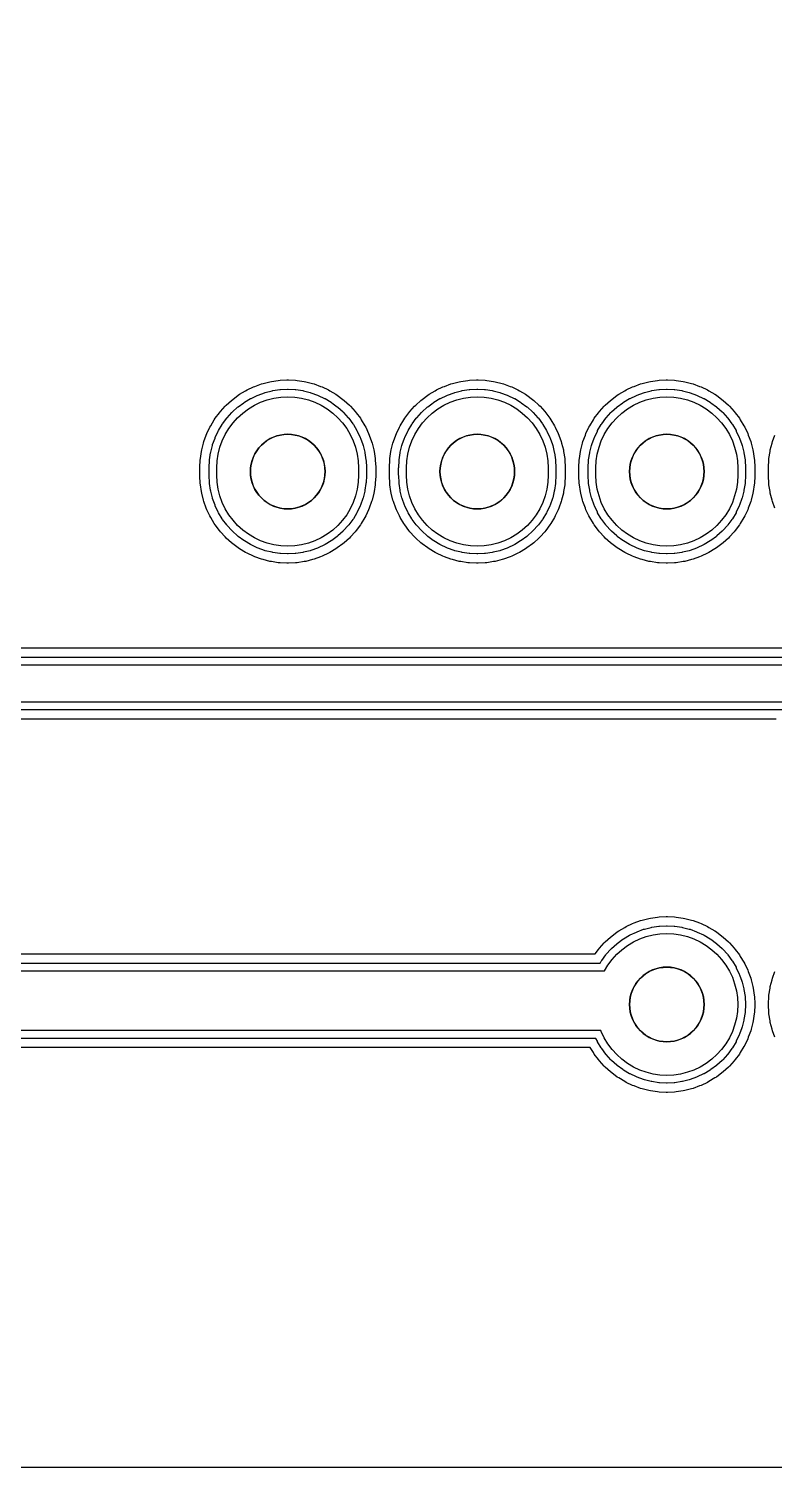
# Model space of a CAD drawing. Header units: millimetres. Extents: x -3 to 103, y -3 to 78.
# Drawn here: x 60.55 to 70.54, y 0 to 19.27 of the extents above; entities that cross this region are included whole.
import ezdxf

# ---------------------------------------------------------------- set-up
doc = ezdxf.new("R2010")
doc.units = ezdxf.units.MM
for name, color, linetype in [('COPPER', 1, 'Continuous'), ('DRILL_1p00mm', 5, 'Continuous'), ('ISO_PASS1', 2, 'Continuous'), ('ISO_PASS2', 6, 'Continuous'), ('OUTLINE', 7, 'Continuous')]:
    doc.layers.add(name, color=color, linetype=linetype)

msp = doc.modelspace()

# ---------------------------------------------------------------- linework, layer by layer
at = {"layer": 'COPPER'}
for points in [[(64.965, 13.197), (64.952, 13.105), (64.929, 13.014), (64.898, 12.926), (64.858, 12.842), (64.81, 12.762), (64.754, 12.687), (64.692, 12.618), (64.623, 12.556), (64.548, 12.5), (64.468, 12.452), (64.384, 12.412), (64.296, 12.381), (64.205, 12.358), (64.113, 12.345), (64.02, 12.34), (63.927, 12.345), (63.835, 12.358), (63.744, 12.381), (63.656, 12.412), (63.572, 12.452), (63.492, 12.5), (63.417, 12.556), (63.348, 12.618), (63.286, 12.687), (63.23, 12.762), (63.182, 12.842), (63.142, 12.926), (63.111, 13.014), (63.088, 13.105), (63.075, 13.197), (63.07, 13.29), (63.07, 13.39), (63.075, 13.483), (63.088, 13.575), (63.111, 13.666), (63.142, 13.754), (63.182, 13.838), (63.23, 13.918), (63.286, 13.993), (63.348, 14.062), (63.417, 14.124), (63.492, 14.18), (63.572, 14.228), (63.656, 14.268), (63.744, 14.299), (63.835, 14.322), (63.927, 14.335), (64.02, 14.34), (64.113, 14.335), (64.205, 14.322), (64.296, 14.299), (64.384, 14.268), (64.468, 14.228), (64.548, 14.18), (64.623, 14.124), (64.692, 14.062), (64.754, 13.993), (64.81, 13.918), (64.858, 13.838), (64.898, 13.754), (64.929, 13.666), (64.952, 13.575), (64.965, 13.483), (64.97, 13.39), (64.97, 13.29)], [(67.505, 13.197), (67.492, 13.105), (67.469, 13.014), (67.438, 12.926), (67.398, 12.842), (67.35, 12.762), (67.294, 12.687), (67.232, 12.618), (67.163, 12.556), (67.088, 12.5), (67.008, 12.452), (66.924, 12.412), (66.836, 12.381), (66.745, 12.358), (66.653, 12.345), (66.56, 12.34), (66.467, 12.345), (66.375, 12.358), (66.284, 12.381), (66.196, 12.412), (66.112, 12.452), (66.032, 12.5), (65.957, 12.556), (65.888, 12.618), (65.826, 12.687), (65.77, 12.762), (65.722, 12.842), (65.682, 12.926), (65.651, 13.014), (65.628, 13.105), (65.615, 13.197), (65.61, 13.29), (65.61, 13.39), (65.615, 13.483), (65.628, 13.575), (65.651, 13.666), (65.682, 13.754), (65.722, 13.838), (65.77, 13.918), (65.826, 13.993), (65.888, 14.062), (65.957, 14.124), (66.032, 14.18), (66.112, 14.228), (66.196, 14.268), (66.284, 14.299), (66.375, 14.322), (66.467, 14.335), (66.56, 14.34), (66.653, 14.335), (66.745, 14.322), (66.836, 14.299), (66.924, 14.268), (67.008, 14.228), (67.088, 14.18), (67.163, 14.124), (67.232, 14.062), (67.294, 13.993), (67.35, 13.918), (67.398, 13.838), (67.438, 13.754), (67.469, 13.666), (67.492, 13.575), (67.505, 13.483), (67.51, 13.39), (67.51, 13.29)], [(70.045, 13.197), (70.032, 13.105), (70.009, 13.014), (69.978, 12.926), (69.938, 12.842), (69.89, 12.762), (69.834, 12.687), (69.772, 12.618), (69.703, 12.556), (69.628, 12.5), (69.548, 12.452), (69.464, 12.412), (69.376, 12.381), (69.285, 12.358), (69.193, 12.345), (69.1, 12.34), (69.007, 12.345), (68.915, 12.358), (68.824, 12.381), (68.736, 12.412), (68.652, 12.452), (68.572, 12.5), (68.497, 12.556), (68.428, 12.618), (68.366, 12.687), (68.31, 12.762), (68.262, 12.842), (68.222, 12.926), (68.191, 13.014), (68.168, 13.105), (68.155, 13.197), (68.15, 13.29), (68.15, 13.39), (68.155, 13.483), (68.168, 13.575), (68.191, 13.666), (68.222, 13.754), (68.262, 13.838), (68.31, 13.918), (68.366, 13.993), (68.428, 14.062), (68.497, 14.124), (68.572, 14.18), (68.652, 14.228), (68.736, 14.268), (68.824, 14.299), (68.915, 14.322), (69.007, 14.335), (69.1, 14.34), (69.193, 14.335), (69.285, 14.322), (69.376, 14.299), (69.464, 14.268), (69.548, 14.228), (69.628, 14.18), (69.703, 14.124), (69.772, 14.062), (69.834, 13.993), (69.89, 13.918), (69.938, 13.838), (69.978, 13.754), (70.009, 13.666), (70.032, 13.575), (70.045, 13.483), (70.05, 13.39), (70.05, 13.29)], [(63.604, 13.618), (63.579, 13.576), (63.558, 13.531), (63.542, 13.485), (63.53, 13.438), (63.522, 13.389), (63.52, 13.34), (63.522, 13.291), (63.53, 13.242), (63.542, 13.195), (63.558, 13.149), (63.579, 13.104), (63.604, 13.062), (63.633, 13.023), (63.666, 12.986), (63.703, 12.953), (63.742, 12.924), (63.784, 12.899), (63.829, 12.878), (63.875, 12.862), (63.922, 12.85), (63.971, 12.842), (64.02, 12.84), (64.069, 12.842), (64.118, 12.85), (64.165, 12.862), (64.211, 12.878), (64.256, 12.899), (64.298, 12.924), (64.337, 12.953), (64.374, 12.986), (64.407, 13.023), (64.436, 13.062), (64.461, 13.104), (64.482, 13.149), (64.498, 13.195), (64.51, 13.242), (64.518, 13.291), (64.52, 13.34), (64.518, 13.389), (64.51, 13.438), (64.498, 13.485), (64.482, 13.531), (64.461, 13.576), (64.436, 13.618), (64.407, 13.657), (64.374, 13.694), (64.337, 13.727), (64.298, 13.756), (64.256, 13.781), (64.211, 13.802), (64.165, 13.818), (64.118, 13.83), (64.069, 13.838), (64.02, 13.84), (63.971, 13.838), (63.922, 13.83), (63.875, 13.818), (63.829, 13.802), (63.784, 13.781), (63.742, 13.756), (63.703, 13.727), (63.666, 13.694), (63.633, 13.657)], [(66.144, 13.618), (66.119, 13.576), (66.098, 13.531), (66.082, 13.485), (66.07, 13.438), (66.062, 13.389), (66.06, 13.34), (66.062, 13.291), (66.07, 13.242), (66.082, 13.195), (66.098, 13.149), (66.119, 13.104), (66.144, 13.062), (66.173, 13.023), (66.206, 12.986), (66.243, 12.953), (66.282, 12.924), (66.324, 12.899), (66.369, 12.878), (66.415, 12.862), (66.462, 12.85), (66.511, 12.842), (66.56, 12.84), (66.609, 12.842), (66.658, 12.85), (66.705, 12.862), (66.751, 12.878), (66.796, 12.899), (66.838, 12.924), (66.877, 12.953), (66.914, 12.986), (66.947, 13.023), (66.976, 13.062), (67.001, 13.104), (67.022, 13.149), (67.038, 13.195), (67.05, 13.242), (67.058, 13.291), (67.06, 13.34), (67.058, 13.389), (67.05, 13.438), (67.038, 13.485), (67.022, 13.531), (67.001, 13.576), (66.976, 13.618), (66.947, 13.657), (66.914, 13.694), (66.877, 13.727), (66.838, 13.756), (66.796, 13.781), (66.751, 13.802), (66.705, 13.818), (66.658, 13.83), (66.609, 13.838), (66.56, 13.84), (66.511, 13.838), (66.462, 13.83), (66.415, 13.818), (66.369, 13.802), (66.324, 13.781), (66.282, 13.756), (66.243, 13.727), (66.206, 13.694), (66.173, 13.657)], [(68.684, 13.618), (68.659, 13.576), (68.638, 13.531), (68.622, 13.485), (68.61, 13.438), (68.602, 13.389), (68.6, 13.34), (68.602, 13.291), (68.61, 13.242), (68.622, 13.195), (68.638, 13.149), (68.659, 13.104), (68.684, 13.062), (68.713, 13.023), (68.746, 12.986), (68.783, 12.953), (68.822, 12.924), (68.864, 12.899), (68.909, 12.878), (68.955, 12.862), (69.002, 12.85), (69.051, 12.842), (69.1, 12.84), (69.149, 12.842), (69.198, 12.85), (69.245, 12.862), (69.291, 12.878), (69.336, 12.899), (69.378, 12.924), (69.417, 12.953), (69.454, 12.986), (69.487, 13.023), (69.516, 13.062), (69.541, 13.104), (69.562, 13.149), (69.578, 13.195), (69.59, 13.242), (69.598, 13.291), (69.6, 13.34), (69.598, 13.389), (69.59, 13.438), (69.578, 13.485), (69.562, 13.531), (69.541, 13.576), (69.516, 13.618), (69.487, 13.657), (69.454, 13.694), (69.417, 13.727), (69.378, 13.756), (69.336, 13.781), (69.291, 13.802), (69.245, 13.818), (69.198, 13.83), (69.149, 13.838), (69.1, 13.84), (69.051, 13.838), (69.002, 13.83), (68.955, 13.818), (68.909, 13.802), (68.864, 13.781), (68.822, 13.756), (68.783, 13.727), (68.746, 13.694), (68.713, 13.657)], [(68.684, 6.478), (68.659, 6.436), (68.638, 6.391), (68.622, 6.345), (68.61, 6.298), (68.602, 6.249), (68.6, 6.2), (68.602, 6.151), (68.61, 6.102), (68.622, 6.055), (68.638, 6.009), (68.659, 5.964), (68.684, 5.922), (68.713, 5.883), (68.746, 5.846), (68.783, 5.813), (68.822, 5.784), (68.864, 5.759), (68.909, 5.738), (68.955, 5.722), (69.002, 5.71), (69.051, 5.702), (69.1, 5.7), (69.149, 5.702), (69.198, 5.71), (69.245, 5.722), (69.291, 5.738), (69.336, 5.759), (69.378, 5.784), (69.417, 5.813), (69.454, 5.846), (69.487, 5.883), (69.516, 5.922), (69.541, 5.964), (69.562, 6.009), (69.578, 6.055), (69.59, 6.102), (69.598, 6.151), (69.6, 6.2), (69.598, 6.249), (69.59, 6.298), (69.578, 6.345), (69.562, 6.391), (69.541, 6.436), (69.516, 6.478), (69.487, 6.517), (69.454, 6.554), (69.417, 6.587), (69.378, 6.616), (69.336, 6.641), (69.291, 6.662), (69.245, 6.678), (69.198, 6.69), (69.149, 6.698), (69.1, 6.7), (69.051, 6.698), (69.002, 6.69), (68.955, 6.678), (68.909, 6.662), (68.864, 6.641), (68.822, 6.616), (68.783, 6.587), (68.746, 6.554), (68.713, 6.517)]]:
    msp.add_lwpolyline(points, close=True, dxfattribs=at)
for points in [[(58.892, 10.75), (71.093, 10.75)], [(70.804, 10.25), (58.892, 10.25)], [(57.416, 6.65), (68.263, 6.65), (68.31, 6.728), (68.366, 6.803), (68.428, 6.872), (68.497, 6.934), (68.572, 6.99), (68.652, 7.038), (68.736, 7.078), (68.824, 7.109), (68.915, 7.132), (69.007, 7.145), (69.1, 7.15), (69.193, 7.145), (69.285, 7.132), (69.376, 7.109), (69.464, 7.078), (69.548, 7.038), (69.628, 6.99), (69.703, 6.934), (69.772, 6.872), (69.834, 6.803), (69.89, 6.728), (69.938, 6.648), (69.978, 6.564), (70.009, 6.476), (70.032, 6.385), (70.045, 6.293), (70.05, 6.2), (70.045, 6.107), (70.032, 6.015), (70.009, 5.924), (69.978, 5.836), (69.938, 5.752), (69.89, 5.672), (69.834, 5.597), (69.772, 5.528), (69.703, 5.466), (69.628, 5.41), (69.548, 5.362), (69.464, 5.322), (69.376, 5.291), (69.285, 5.268), (69.193, 5.255), (69.1, 5.25), (69.007, 5.255), (68.915, 5.268), (68.824, 5.291), (68.736, 5.322), (68.652, 5.362), (68.572, 5.41), (68.497, 5.466), (68.428, 5.528), (68.366, 5.597), (68.31, 5.672), (68.262, 5.752), (68.222, 5.836), (68.217, 5.85), (57.25, 5.85)]]:
    msp.add_lwpolyline(points, dxfattribs=at)
at = {"layer": 'DRILL_1p00mm'}
for centre in [(64.02, 13.34), (66.56, 13.34), (69.1, 13.34), (69.1, 6.2)]:
    msp.add_circle(centre, 0.5, dxfattribs=at)
at = {"layer": 'ISO_PASS1'}
for points in [[(65.069, 13.192), (65.068, 13.182), (65.054, 13.089), (65.052, 13.079), (65.03, 12.989), (65.027, 12.979), (64.995, 12.892), (64.991, 12.882), (64.951, 12.798), (64.947, 12.789), (64.899, 12.709), (64.893, 12.7), (64.838, 12.626), (64.831, 12.618), (64.769, 12.549), (64.761, 12.541), (64.692, 12.479), (64.684, 12.472), (64.61, 12.417), (64.601, 12.411), (64.521, 12.363), (64.512, 12.359), (64.428, 12.319), (64.418, 12.315), (64.331, 12.283), (64.321, 12.28), (64.231, 12.258), (64.221, 12.256), (64.128, 12.242), (64.118, 12.241), (64.025, 12.237), (64.015, 12.237), (63.922, 12.241), (63.912, 12.242), (63.819, 12.256), (63.809, 12.258), (63.719, 12.28), (63.709, 12.283), (63.622, 12.315), (63.612, 12.319), (63.528, 12.359), (63.519, 12.363), (63.439, 12.411), (63.43, 12.417), (63.356, 12.472), (63.348, 12.479), (63.279, 12.541), (63.271, 12.549), (63.209, 12.618), (63.202, 12.626), (63.147, 12.7), (63.141, 12.709), (63.093, 12.789), (63.089, 12.798), (63.049, 12.882), (63.045, 12.892), (63.013, 12.979), (63.01, 12.989), (62.988, 13.079), (62.986, 13.089), (62.972, 13.182), (62.971, 13.192), (62.967, 13.285), (62.966, 13.29), (62.966, 13.39), (62.967, 13.395), (62.971, 13.488), (62.972, 13.498), (62.986, 13.591), (62.988, 13.601), (63.01, 13.691), (63.013, 13.701), (63.045, 13.788), (63.049, 13.798), (63.089, 13.882), (63.093, 13.891), (63.141, 13.971), (63.147, 13.98), (63.202, 14.054), (63.209, 14.062), (63.271, 14.131), (63.279, 14.139), (63.348, 14.201), (63.356, 14.208), (63.43, 14.263), (63.439, 14.269), (63.519, 14.317), (63.528, 14.321), (63.612, 14.361), (63.622, 14.365), (63.709, 14.397), (63.719, 14.4), (63.809, 14.422), (63.819, 14.424), (63.912, 14.438), (63.922, 14.439), (64.015, 14.443), (64.025, 14.443), (64.118, 14.439), (64.128, 14.438), (64.221, 14.424), (64.231, 14.422), (64.321, 14.4), (64.331, 14.397), (64.418, 14.365), (64.428, 14.361), (64.512, 14.321), (64.521, 14.317), (64.601, 14.269), (64.61, 14.263), (64.684, 14.208), (64.692, 14.201), (64.761, 14.139), (64.769, 14.131), (64.831, 14.062), (64.838, 14.054), (64.893, 13.98), (64.899, 13.971), (64.947, 13.891), (64.951, 13.882), (64.991, 13.798), (64.995, 13.788), (65.027, 13.701), (65.03, 13.691), (65.052, 13.601), (65.054, 13.591), (65.068, 13.498), (65.069, 13.488), (65.073, 13.395), (65.074, 13.39), (65.074, 13.29), (65.073, 13.285)], [(67.609, 13.192), (67.608, 13.182), (67.594, 13.089), (67.592, 13.079), (67.57, 12.989), (67.567, 12.979), (67.535, 12.892), (67.531, 12.882), (67.491, 12.798), (67.487, 12.789), (67.439, 12.709), (67.433, 12.7), (67.378, 12.626), (67.371, 12.618), (67.309, 12.549), (67.301, 12.541), (67.232, 12.479), (67.224, 12.472), (67.15, 12.417), (67.141, 12.411), (67.061, 12.363), (67.052, 12.359), (66.968, 12.319), (66.958, 12.315), (66.871, 12.283), (66.861, 12.28), (66.771, 12.258), (66.761, 12.256), (66.668, 12.242), (66.658, 12.241), (66.565, 12.237), (66.555, 12.237), (66.462, 12.241), (66.452, 12.242), (66.359, 12.256), (66.349, 12.258), (66.259, 12.28), (66.249, 12.283), (66.162, 12.315), (66.152, 12.319), (66.068, 12.359), (66.059, 12.363), (65.979, 12.411), (65.97, 12.417), (65.896, 12.472), (65.888, 12.479), (65.819, 12.541), (65.811, 12.549), (65.749, 12.618), (65.742, 12.626), (65.687, 12.7), (65.681, 12.709), (65.633, 12.789), (65.629, 12.798), (65.589, 12.882), (65.585, 12.892), (65.553, 12.979), (65.55, 12.989), (65.528, 13.079), (65.526, 13.089), (65.512, 13.182), (65.511, 13.192), (65.507, 13.285), (65.506, 13.29), (65.506, 13.39), (65.507, 13.395), (65.511, 13.488), (65.512, 13.498), (65.526, 13.591), (65.528, 13.601), (65.55, 13.691), (65.553, 13.701), (65.585, 13.788), (65.589, 13.798), (65.629, 13.882), (65.633, 13.891), (65.681, 13.971), (65.687, 13.98), (65.742, 14.054), (65.749, 14.062), (65.811, 14.131), (65.819, 14.139), (65.888, 14.201), (65.896, 14.208), (65.97, 14.263), (65.979, 14.269), (66.059, 14.317), (66.068, 14.321), (66.152, 14.361), (66.162, 14.365), (66.249, 14.397), (66.259, 14.4), (66.349, 14.422), (66.359, 14.424), (66.452, 14.438), (66.462, 14.439), (66.555, 14.443), (66.565, 14.443), (66.658, 14.439), (66.668, 14.438), (66.761, 14.424), (66.771, 14.422), (66.861, 14.4), (66.871, 14.397), (66.958, 14.365), (66.968, 14.361), (67.052, 14.321), (67.061, 14.317), (67.141, 14.269), (67.15, 14.263), (67.224, 14.208), (67.232, 14.201), (67.301, 14.139), (67.309, 14.131), (67.371, 14.062), (67.378, 14.054), (67.433, 13.98), (67.439, 13.971), (67.487, 13.891), (67.491, 13.882), (67.531, 13.798), (67.535, 13.788), (67.567, 13.701), (67.57, 13.691), (67.592, 13.601), (67.594, 13.591), (67.608, 13.498), (67.609, 13.488), (67.613, 13.395), (67.614, 13.39), (67.614, 13.29), (67.613, 13.285)], [(70.149, 13.192), (70.148, 13.182), (70.134, 13.089), (70.132, 13.079), (70.11, 12.989), (70.107, 12.979), (70.075, 12.892), (70.071, 12.882), (70.031, 12.798), (70.027, 12.789), (69.979, 12.709), (69.973, 12.7), (69.918, 12.626), (69.911, 12.618), (69.849, 12.549), (69.841, 12.541), (69.772, 12.479), (69.764, 12.472), (69.69, 12.417), (69.681, 12.411), (69.601, 12.363), (69.592, 12.359), (69.508, 12.319), (69.498, 12.315), (69.411, 12.283), (69.401, 12.28), (69.311, 12.258), (69.301, 12.256), (69.208, 12.242), (69.198, 12.241), (69.105, 12.237), (69.095, 12.237), (69.002, 12.241), (68.992, 12.242), (68.899, 12.256), (68.889, 12.258), (68.799, 12.28), (68.789, 12.283), (68.702, 12.315), (68.692, 12.319), (68.608, 12.359), (68.599, 12.363), (68.519, 12.411), (68.51, 12.417), (68.436, 12.472), (68.428, 12.479), (68.359, 12.541), (68.351, 12.549), (68.289, 12.618), (68.282, 12.626), (68.227, 12.7), (68.221, 12.709), (68.173, 12.789), (68.169, 12.798), (68.129, 12.882), (68.125, 12.892), (68.093, 12.979), (68.09, 12.989), (68.068, 13.079), (68.066, 13.089), (68.052, 13.182), (68.051, 13.192), (68.047, 13.285), (68.046, 13.29), (68.046, 13.39), (68.047, 13.395), (68.051, 13.488), (68.052, 13.498), (68.066, 13.591), (68.068, 13.601), (68.09, 13.691), (68.093, 13.701), (68.125, 13.788), (68.129, 13.798), (68.169, 13.882), (68.173, 13.891), (68.221, 13.971), (68.227, 13.98), (68.282, 14.054), (68.289, 14.062), (68.351, 14.131), (68.359, 14.139), (68.428, 14.201), (68.436, 14.208), (68.51, 14.263), (68.519, 14.269), (68.599, 14.317), (68.608, 14.321), (68.692, 14.361), (68.702, 14.365), (68.789, 14.397), (68.799, 14.4), (68.889, 14.422), (68.899, 14.424), (68.992, 14.438), (69.002, 14.439), (69.095, 14.443), (69.105, 14.443), (69.198, 14.439), (69.208, 14.438), (69.301, 14.424), (69.311, 14.422), (69.401, 14.4), (69.411, 14.397), (69.498, 14.365), (69.508, 14.361), (69.592, 14.321), (69.601, 14.317), (69.681, 14.269), (69.69, 14.263), (69.764, 14.208), (69.772, 14.201), (69.841, 14.139), (69.849, 14.131), (69.911, 14.062), (69.918, 14.054), (69.973, 13.98), (69.979, 13.971), (70.027, 13.891), (70.031, 13.882), (70.071, 13.798), (70.075, 13.788), (70.107, 13.701), (70.11, 13.691), (70.132, 13.601), (70.134, 13.591), (70.148, 13.498), (70.149, 13.488), (70.153, 13.395), (70.154, 13.39), (70.154, 13.29), (70.153, 13.285)]]:
    msp.add_lwpolyline(points, close=True, dxfattribs=at)
for points in [[(58.965, 10.854), (71.057, 10.854)], [(70.689, 10.146), (58.965, 10.146)], [(57.459, 6.754), (68.205, 6.754), (68.221, 6.781), (68.227, 6.79), (68.282, 6.864), (68.289, 6.872), (68.351, 6.941), (68.359, 6.949), (68.428, 7.011), (68.436, 7.018), (68.51, 7.073), (68.519, 7.079), (68.599, 7.127), (68.608, 7.131), (68.692, 7.171), (68.702, 7.175), (68.789, 7.207), (68.799, 7.21), (68.889, 7.232), (68.899, 7.234), (68.992, 7.248), (69.002, 7.249), (69.095, 7.253), (69.105, 7.253), (69.198, 7.249), (69.208, 7.248), (69.301, 7.234), (69.311, 7.232), (69.401, 7.21), (69.411, 7.207), (69.498, 7.175), (69.508, 7.171), (69.592, 7.131), (69.601, 7.127), (69.681, 7.079), (69.69, 7.073), (69.764, 7.018), (69.772, 7.011), (69.841, 6.949), (69.849, 6.941), (69.911, 6.872), (69.918, 6.864), (69.973, 6.79), (69.979, 6.781), (70.027, 6.701), (70.031, 6.692), (70.071, 6.608), (70.075, 6.598), (70.107, 6.511), (70.11, 6.501), (70.132, 6.411), (70.134, 6.401), (70.148, 6.308), (70.149, 6.298), (70.153, 6.205), (70.153, 6.195), (70.149, 6.102), (70.148, 6.092), (70.134, 5.999), (70.132, 5.989), (70.11, 5.899), (70.107, 5.889), (70.075, 5.802), (70.071, 5.792), (70.031, 5.708), (70.027, 5.699), (69.979, 5.619), (69.973, 5.61), (69.918, 5.536), (69.911, 5.528), (69.849, 5.459), (69.841, 5.451), (69.772, 5.389), (69.764, 5.382), (69.69, 5.327), (69.681, 5.321), (69.601, 5.273), (69.592, 5.269), (69.508, 5.229), (69.498, 5.225), (69.411, 5.193), (69.401, 5.19), (69.311, 5.168), (69.301, 5.166), (69.208, 5.152), (69.198, 5.151), (69.105, 5.147), (69.095, 5.147), (69.002, 5.151), (68.992, 5.152), (68.899, 5.166), (68.889, 5.168), (68.799, 5.19), (68.789, 5.193), (68.702, 5.225), (68.692, 5.229), (68.608, 5.269), (68.599, 5.273), (68.519, 5.321), (68.51, 5.327), (68.436, 5.382), (68.428, 5.389), (68.359, 5.451), (68.351, 5.459), (68.289, 5.528), (68.282, 5.536), (68.227, 5.61), (68.221, 5.619), (68.173, 5.699), (68.169, 5.708), (68.15, 5.746), (57.25, 5.746)]]:
    msp.add_lwpolyline(points, dxfattribs=at)
at = {"layer": 'ISO_PASS2'}
for points in [[(65.193, 13.186), (65.191, 13.163), (65.177, 13.071), (65.173, 13.049), (65.15, 12.959), (65.144, 12.937), (65.112, 12.85), (65.104, 12.829), (65.064, 12.745), (65.053, 12.725), (65.005, 12.645), (64.993, 12.626), (64.937, 12.552), (64.923, 12.534), (64.861, 12.465), (64.845, 12.449), (64.776, 12.387), (64.758, 12.373), (64.684, 12.317), (64.665, 12.305), (64.585, 12.257), (64.565, 12.246), (64.481, 12.206), (64.46, 12.198), (64.373, 12.166), (64.351, 12.16), (64.261, 12.137), (64.239, 12.133), (64.147, 12.119), (64.124, 12.117), (64.031, 12.112), (64.009, 12.112), (63.916, 12.117), (63.893, 12.119), (63.801, 12.133), (63.779, 12.137), (63.689, 12.16), (63.667, 12.166), (63.58, 12.198), (63.559, 12.206), (63.475, 12.246), (63.455, 12.257), (63.375, 12.305), (63.356, 12.317), (63.282, 12.373), (63.264, 12.387), (63.195, 12.449), (63.179, 12.465), (63.117, 12.534), (63.103, 12.552), (63.047, 12.626), (63.035, 12.645), (62.987, 12.725), (62.976, 12.745), (62.936, 12.829), (62.928, 12.85), (62.896, 12.937), (62.89, 12.959), (62.867, 13.049), (62.863, 13.071), (62.849, 13.163), (62.847, 13.186), (62.842, 13.279), (62.842, 13.29), (62.842, 13.39), (62.842, 13.401), (62.847, 13.494), (62.849, 13.517), (62.863, 13.609), (62.867, 13.631), (62.89, 13.721), (62.896, 13.743), (62.928, 13.83), (62.936, 13.851), (62.976, 13.935), (62.987, 13.955), (63.035, 14.035), (63.047, 14.054), (63.103, 14.128), (63.117, 14.146), (63.179, 14.215), (63.195, 14.231), (63.264, 14.293), (63.282, 14.307), (63.356, 14.363), (63.375, 14.375), (63.455, 14.423), (63.475, 14.434), (63.559, 14.474), (63.58, 14.482), (63.667, 14.514), (63.689, 14.52), (63.779, 14.543), (63.801, 14.547), (63.893, 14.561), (63.916, 14.563), (64.009, 14.568), (64.031, 14.568), (64.124, 14.563), (64.147, 14.561), (64.239, 14.547), (64.261, 14.543), (64.351, 14.52), (64.373, 14.514), (64.46, 14.482), (64.481, 14.474), (64.565, 14.434), (64.585, 14.423), (64.665, 14.375), (64.684, 14.363), (64.758, 14.307), (64.776, 14.293), (64.845, 14.231), (64.861, 14.215), (64.923, 14.146), (64.937, 14.128), (64.993, 14.054), (65.005, 14.035), (65.053, 13.955), (65.064, 13.935), (65.104, 13.851), (65.112, 13.83), (65.144, 13.743), (65.15, 13.721), (65.173, 13.631), (65.177, 13.609), (65.191, 13.517), (65.193, 13.494), (65.198, 13.401), (65.198, 13.39), (65.198, 13.29), (65.198, 13.279)], [(67.733, 13.186), (67.731, 13.163), (67.717, 13.071), (67.713, 13.049), (67.69, 12.959), (67.684, 12.937), (67.652, 12.85), (67.644, 12.829), (67.604, 12.745), (67.593, 12.725), (67.545, 12.645), (67.533, 12.626), (67.477, 12.552), (67.463, 12.534), (67.401, 12.465), (67.385, 12.449), (67.316, 12.387), (67.298, 12.373), (67.224, 12.317), (67.205, 12.305), (67.125, 12.257), (67.105, 12.246), (67.021, 12.206), (67, 12.198), (66.913, 12.166), (66.891, 12.16), (66.801, 12.137), (66.779, 12.133), (66.687, 12.119), (66.664, 12.117), (66.571, 12.112), (66.549, 12.112), (66.456, 12.117), (66.433, 12.119), (66.341, 12.133), (66.319, 12.137), (66.229, 12.16), (66.207, 12.166), (66.12, 12.198), (66.099, 12.206), (66.015, 12.246), (65.995, 12.257), (65.915, 12.305), (65.896, 12.317), (65.822, 12.373), (65.804, 12.387), (65.735, 12.449), (65.719, 12.465), (65.657, 12.534), (65.643, 12.552), (65.587, 12.626), (65.575, 12.645), (65.527, 12.725), (65.516, 12.745), (65.476, 12.829), (65.468, 12.85), (65.436, 12.937), (65.43, 12.959), (65.407, 13.049), (65.403, 13.071), (65.389, 13.163), (65.387, 13.186), (65.382, 13.279), (65.382, 13.29), (65.382, 13.39), (65.382, 13.401), (65.387, 13.494), (65.389, 13.517), (65.403, 13.609), (65.407, 13.631), (65.43, 13.721), (65.436, 13.743), (65.468, 13.83), (65.476, 13.851), (65.516, 13.935), (65.527, 13.955), (65.575, 14.035), (65.587, 14.054), (65.643, 14.128), (65.657, 14.146), (65.719, 14.215), (65.735, 14.231), (65.804, 14.293), (65.822, 14.307), (65.896, 14.363), (65.915, 14.375), (65.995, 14.423), (66.015, 14.434), (66.099, 14.474), (66.12, 14.482), (66.207, 14.514), (66.229, 14.52), (66.319, 14.543), (66.341, 14.547), (66.433, 14.561), (66.456, 14.563), (66.549, 14.568), (66.571, 14.568), (66.664, 14.563), (66.687, 14.561), (66.779, 14.547), (66.801, 14.543), (66.891, 14.52), (66.913, 14.514), (67, 14.482), (67.021, 14.474), (67.105, 14.434), (67.125, 14.423), (67.205, 14.375), (67.224, 14.363), (67.298, 14.307), (67.316, 14.293), (67.385, 14.231), (67.401, 14.215), (67.463, 14.146), (67.477, 14.128), (67.533, 14.054), (67.545, 14.035), (67.593, 13.955), (67.604, 13.935), (67.644, 13.851), (67.652, 13.83), (67.684, 13.743), (67.69, 13.721), (67.713, 13.631), (67.717, 13.609), (67.731, 13.517), (67.733, 13.494), (67.738, 13.401), (67.738, 13.39), (67.738, 13.29), (67.738, 13.279)], [(70.273, 13.186), (70.271, 13.163), (70.257, 13.071), (70.253, 13.049), (70.23, 12.959), (70.224, 12.937), (70.192, 12.85), (70.184, 12.829), (70.144, 12.745), (70.133, 12.725), (70.085, 12.645), (70.073, 12.626), (70.017, 12.552), (70.003, 12.534), (69.941, 12.465), (69.925, 12.449), (69.856, 12.387), (69.838, 12.373), (69.764, 12.317), (69.745, 12.305), (69.665, 12.257), (69.645, 12.246), (69.561, 12.206), (69.54, 12.198), (69.453, 12.166), (69.431, 12.16), (69.341, 12.137), (69.319, 12.133), (69.227, 12.119), (69.204, 12.117), (69.111, 12.112), (69.089, 12.112), (68.996, 12.117), (68.973, 12.119), (68.881, 12.133), (68.859, 12.137), (68.769, 12.16), (68.747, 12.166), (68.66, 12.198), (68.639, 12.206), (68.555, 12.246), (68.535, 12.257), (68.455, 12.305), (68.436, 12.317), (68.362, 12.373), (68.344, 12.387), (68.275, 12.449), (68.259, 12.465), (68.197, 12.534), (68.183, 12.552), (68.127, 12.626), (68.115, 12.645), (68.067, 12.725), (68.056, 12.745), (68.016, 12.829), (68.008, 12.85), (67.976, 12.937), (67.97, 12.959), (67.947, 13.049), (67.943, 13.071), (67.929, 13.163), (67.927, 13.186), (67.922, 13.279), (67.922, 13.29), (67.922, 13.39), (67.922, 13.401), (67.927, 13.494), (67.929, 13.517), (67.943, 13.609), (67.947, 13.631), (67.97, 13.721), (67.976, 13.743), (68.008, 13.83), (68.016, 13.851), (68.056, 13.935), (68.067, 13.955), (68.115, 14.035), (68.127, 14.054), (68.183, 14.128), (68.197, 14.146), (68.259, 14.215), (68.275, 14.231), (68.344, 14.293), (68.362, 14.307), (68.436, 14.363), (68.455, 14.375), (68.535, 14.423), (68.555, 14.434), (68.639, 14.474), (68.66, 14.482), (68.747, 14.514), (68.769, 14.52), (68.859, 14.543), (68.881, 14.547), (68.973, 14.561), (68.996, 14.563), (69.089, 14.568), (69.111, 14.568), (69.204, 14.563), (69.227, 14.561), (69.319, 14.547), (69.341, 14.543), (69.431, 14.52), (69.453, 14.514), (69.54, 14.482), (69.561, 14.474), (69.645, 14.434), (69.665, 14.423), (69.745, 14.375), (69.764, 14.363), (69.838, 14.307), (69.856, 14.293), (69.925, 14.231), (69.941, 14.215), (70.003, 14.146), (70.017, 14.128), (70.073, 14.054), (70.085, 14.035), (70.133, 13.955), (70.144, 13.935), (70.184, 13.851), (70.192, 13.83), (70.224, 13.743), (70.23, 13.721), (70.253, 13.631), (70.257, 13.609), (70.271, 13.517), (70.273, 13.494), (70.278, 13.401), (70.278, 13.39), (70.278, 13.29), (70.278, 13.279)]]:
    msp.add_lwpolyline(points, close=True, dxfattribs=at)
for points in [[(70.548, 12.85), (70.516, 12.937), (70.51, 12.959), (70.487, 13.049), (70.483, 13.071), (70.469, 13.163), (70.467, 13.186), (70.462, 13.279), (70.462, 13.29), (70.462, 13.39), (70.462, 13.401), (70.467, 13.494), (70.469, 13.517), (70.483, 13.609), (70.487, 13.631), (70.51, 13.721), (70.516, 13.743), (70.548, 13.83)], [(59.045, 10.978), (71.016, 10.978)], [(70.566, 10.022), (59.045, 10.022)], [(57.51, 6.878), (68.138, 6.878), (68.183, 6.938), (68.197, 6.956), (68.259, 7.025), (68.275, 7.041), (68.344, 7.103), (68.362, 7.117), (68.436, 7.173), (68.455, 7.185), (68.535, 7.233), (68.555, 7.244), (68.639, 7.284), (68.66, 7.292), (68.747, 7.324), (68.769, 7.33), (68.859, 7.353), (68.881, 7.357), (68.973, 7.371), (68.996, 7.373), (69.089, 7.378), (69.111, 7.378), (69.204, 7.373), (69.227, 7.371), (69.319, 7.357), (69.341, 7.353), (69.431, 7.33), (69.453, 7.324), (69.54, 7.292), (69.561, 7.284), (69.645, 7.244), (69.665, 7.233), (69.745, 7.185), (69.764, 7.173), (69.838, 7.117), (69.856, 7.103), (69.925, 7.041), (69.941, 7.025), (70.003, 6.956), (70.017, 6.938), (70.073, 6.864), (70.085, 6.845), (70.133, 6.765), (70.144, 6.745), (70.184, 6.661), (70.192, 6.64), (70.224, 6.553), (70.23, 6.531), (70.253, 6.441), (70.257, 6.419), (70.271, 6.327), (70.273, 6.304), (70.278, 6.211), (70.278, 6.189), (70.273, 6.096), (70.271, 6.073), (70.257, 5.981), (70.253, 5.959), (70.23, 5.869), (70.224, 5.847), (70.192, 5.76), (70.184, 5.739), (70.144, 5.655), (70.133, 5.635), (70.085, 5.555), (70.073, 5.536), (70.017, 5.462), (70.003, 5.444), (69.941, 5.375), (69.925, 5.359), (69.856, 5.297), (69.838, 5.283), (69.764, 5.227), (69.745, 5.215), (69.665, 5.167), (69.645, 5.156), (69.561, 5.116), (69.54, 5.108), (69.453, 5.076), (69.431, 5.07), (69.341, 5.047), (69.319, 5.043), (69.227, 5.029), (69.204, 5.027), (69.111, 5.022), (69.089, 5.022), (68.996, 5.027), (68.973, 5.029), (68.881, 5.043), (68.859, 5.047), (68.769, 5.07), (68.747, 5.076), (68.66, 5.108), (68.639, 5.116), (68.555, 5.156), (68.535, 5.167), (68.455, 5.215), (68.436, 5.227), (68.362, 5.283), (68.344, 5.297), (68.275, 5.359), (68.259, 5.375), (68.197, 5.444), (68.183, 5.462), (68.127, 5.536), (68.115, 5.555), (68.074, 5.622), (57.25, 5.622)], [(70.548, 5.76), (70.516, 5.847), (70.51, 5.869), (70.487, 5.959), (70.483, 5.981), (70.469, 6.073), (70.467, 6.096), (70.462, 6.189), (70.462, 6.211), (70.467, 6.304), (70.469, 6.327), (70.483, 6.419), (70.487, 6.441), (70.51, 6.531), (70.516, 6.553), (70.548, 6.64)]]:
    msp.add_lwpolyline(points, dxfattribs=at)
at = {"layer": 'OUTLINE'}
msp.add_lwpolyline([(0, 0), (100, 0), (100, 75), (0, 75)], close=True, dxfattribs=at)

doc.saveas('drawing.dxf')
